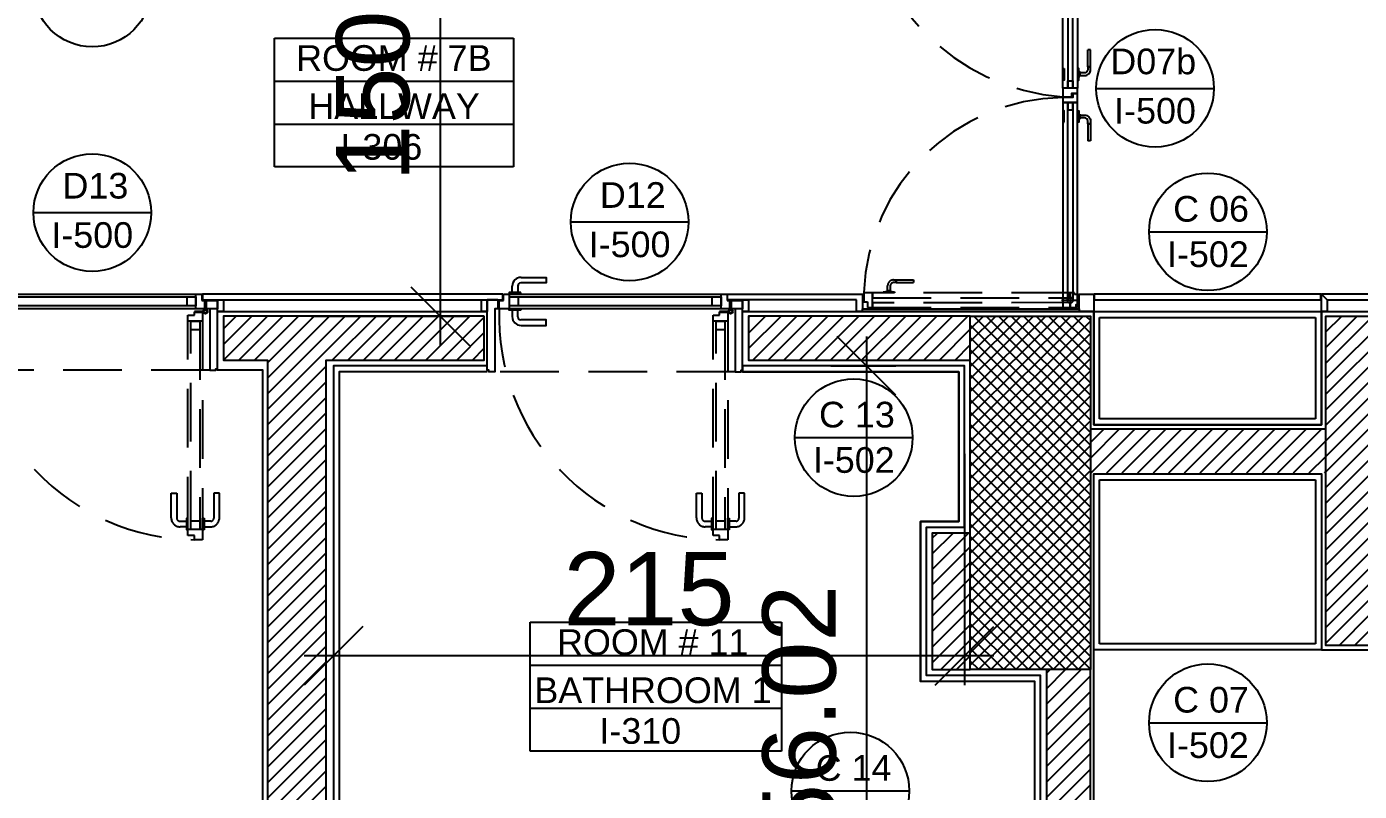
# Model space of a CAD drawing. Extents: x -1.7 to 46.3, y -159.8 to -77.2.
# Drawn here: x 4.008 to 8.548, y -92.456 to -89.849 of the extents above; entities that cross this region are included whole.
import ezdxf
from ezdxf.enums import TextEntityAlignment as Align

# ---------------------------------------------------------------- set-up
doc = ezdxf.new("R2010")
doc.units = 0
doc.header["$MEASUREMENT"] = 0
doc.header["$PDMODE"] = 35
doc.header["$PDSIZE"] = 0.3
for name, pattern in [('9-48-Xref plan$0$DASHED', [0.75, 0.5, -0.25]), ('9-48-Xref plan$0$HIDDEN', [0.3, 0.2, -0.1]), ('9-48-Xref plan$0$HIDDEN2', [0.1875, 0.125, -0.0625])]:
    doc.linetypes.add(name, pattern=pattern)
doc.layers.get('0').update_dxf_attribs({"linetype": 'CONTINUOUS'})
doc.layers.get('DEFPOINTS').update_dxf_attribs({"linetype": 'CONTINUOUS'})
for name, color, linetype in [('9-48-Xref plan$0$0-DASHED', 8, '9-48-Xref plan$0$DASHED'), ('9-48-Xref plan$0$A-HATCH-CONC', 8, 'CONTINUOUS'), ('9-48-Xref plan$0$AR10-METAL', 243, 'CONTINUOUS'), ('9-48-Xref plan$0$AR12-WOOD', 42, 'CONTINUOUS'), ('9-48-Xref plan$0$AR13-PLST', 31, 'CONTINUOUS'), ('9-48-Xref plan$0$AR19-DOORS', 34, 'CONTINUOUS'), ('9-48-Xref plan$0$CON01-STRUCT', 6, 'CONTINUOUS'), ('9-48-Xref plan$0$CON02-NON-STRUCT', 5, 'CONTINUOUS'), ('9-48-Xref plan$0$HIDDEN', 1, '9-48-Xref plan$0$HIDDEN2'), ('9-48-Xref plan$0$HT01-STRUCT', 252, 'CONTINUOUS'), ('9-48-Xref plan$0$HT03-NON-STRUCT', 52, 'CONTINUOUS'), ('9-48-Xref plan$0$INT04-HINGE', 242, 'CONTINUOUS'), ('9-48-Xref plan$0$TIL01-TL', 52, 'CONTINUOUS'), ('a-dim', 3, 'CONTINUOUS'), ('AR24-CLOSET', 33, 'CONTINUOUS'), ('SMB05-DOOR-NO', 32, 'CONTINUOUS'), ('SMB06-CL-NO', 42, 'CONTINUOUS'), ('SMB09-ROOM-NO', 52, 'CONTINUOUS')]:
    doc.layers.add(name, color=color, linetype=linetype)
doc.styles.add('A100-STEXT', font='ARIAL.TTF', dxfattribs={"height": 0.25})
doc.styles.add('raa', font='ARIAL.TTF')
doc.dimstyles.new('dim-law', dxfattribs={"dimtxt": 0.25, "dimasz": 0.2, "dimexe": 0.1, "dimexo": 0.3, "dimgap": 0.1, "dimtad": 1, "dimlfac": 100, "dimdsep": 46, "dimtxsty": 'A100-STEXT', "dimblk1": 'OBLIQUE', "dimblk2": 'OBLIQUE', "dimsah": 1, "dimcen": -0.05, "dimdle": 0.1, "dimclrd": 15, "dimclre": 15, "dimclrt": 256, "dimadec": 0, "dimazin": 0, "dimtfac": 0.28, "dimtix": 1, "dimtmove": 2, "dimatfit": 3, "dimldrblk": 'OBLIQUE', "dimfxl": 0, "dimtolj": 1, "dimarcsym": 0})
pattern_1 = [(45, (8.92711, -200.333704), (-0.026516504, 0.026516504), [])]

# ---------------------------------------------------------------- blocks, each defined once
blk = doc.blocks.new('_OBLIQUE')
at = {"color": 0, "linetype": 'ByBlock'}
blk.add_line((-0.5, -0.5), (0.5, 0.5), dxfattribs=at)
blk = doc.blocks.new('*D254')
at = {"layer": 'a-dim', "color": 15, "lineweight": -2}
for p, q in [((5.4166, -89.2357), (5.4166, -90.9357)), ((4.9784, -89.3357), (5.5166, -89.3357)), ((4.9784, -90.8357), (5.5166, -90.8357))]:
    blk.add_line(p, q, dxfattribs=at)
at = {"layer": 'DEFPOINTS', "color": 0}
for p in [(4.6784, -89.3357), (4.6784, -90.8357), (5.4166, -90.8357)]:
    blk.add_point(p, dxfattribs=at)
at = {"layer": 'a-dim', "color": 15, "lineweight": -2, "xscale": 0.2, "yscale": 0.2, "zscale": 0.2}
for p, rotation in [((5.4166, -89.3357), 90), ((5.4166, -90.8357), 270)]:
    blk.add_blockref('_OBLIQUE', p, dxfattribs=dict(at, rotation=rotation))
at = {"layer": 'a-dim', "insert": (5.189, -90.0857), "char_height": 0.25, "attachment_point": 5, "rotation": 90, "style": 'A100-STEXT'}
blk.add_mtext('\\A1;150', dxfattribs=at)
blk = doc.blocks.new('*D259')
at = {"layer": 'a-dim', "color": 15, "lineweight": -2}
for p, q in [((5.0534, -91.3057), (5.0534, -92.0947)), ((7.2034, -91.3057), (7.2034, -92.0947)), ((7.3034, -91.9947), (4.9534, -91.9947))]:
    blk.add_line(p, q, dxfattribs=at)
at = {"layer": 'DEFPOINTS', "color": 0}
for p in [(5.0534, -91.0057), (7.2034, -91.0057), (5.0534, -91.9947)]:
    blk.add_point(p, dxfattribs=at)
at = {"layer": 'a-dim', "color": 15, "lineweight": -2, "xscale": 0.2, "yscale": 0.2, "zscale": 0.2}
for p, rotation in [((5.0534, -91.9947), 180.0000001707852), ((7.2034, -91.9947), 1.707851460253096e-07)]:
    blk.add_blockref('_OBLIQUE', p, dxfattribs=dict(at, rotation=rotation))
at = {"layer": 'a-dim', "insert": (6.1284, -91.7671), "char_height": 0.25, "attachment_point": 5, "rotation": 0, "style": 'A100-STEXT'}
blk.add_mtext('\\A1;215', dxfattribs=at)
blk = doc.blocks.new('*D260')
at = {"layer": 'a-dim', "color": 15, "lineweight": -2}
for p, q in [((6.8689, -90.9057), (6.8689, -93.6659)), ((6.7473, -91.0057), (6.9689, -91.0057)), ((6.7473, -93.5659), (6.9689, -93.5659))]:
    blk.add_line(p, q, dxfattribs=at)
at = {"layer": 'DEFPOINTS', "color": 0}
for p in [(6.4473, -91.0057), (6.4473, -93.5659), (6.8689, -93.5659)]:
    blk.add_point(p, dxfattribs=at)
at = {"layer": 'a-dim', "color": 15, "lineweight": -2, "xscale": 0.2, "yscale": 0.2, "zscale": 0.2}
for p, rotation in [((6.8689, -91.0057), 90), ((6.8689, -93.5659), 270)]:
    blk.add_blockref('_OBLIQUE', p, dxfattribs=dict(at, rotation=rotation))
at = {"layer": 'a-dim', "insert": (6.6413, -92.2858), "char_height": 0.25, "attachment_point": 5, "rotation": 90, "style": 'A100-STEXT'}
blk.add_mtext('\\A1;256.02', dxfattribs=at)

msp = doc.modelspace()

# ---------------------------------------------------------------- hatches: boundary and pattern name
at = {"layer": '9-48-Xref plan$0$HT01-STRUCT'}
h = msp.add_hatch(dxfattribs=at)
h.set_pattern_fill('_USER', color=256, scale=0.03, angle=45, style=0, double=1, pattern_type=0)
h.set_pattern_definition([(45, (8.927112, -200.333704), (-0.0212132034, 0.0212132034), []), (135, (8.927112, -200.333704), (-0.0212132034, -0.0212132034), [])])
h.paths.add_polyline_path([(7.63216, -90.83568), (7.22304, -90.83568), (7.22304, -92.04083), (7.63216, -92.04083)])
at = {"layer": '9-48-Xref plan$0$HT03-NON-STRUCT'}
h = msp.add_hatch(dxfattribs=at)
h.set_pattern_fill('ANSI31', color=252, scale=0.3, style=0, double=1)
h.set_pattern_definition(pattern_1)
h.paths.add_polyline_path([(5.56744, -90.83568), (5.26719, -90.83568), (5.26719, -90.98568), (5.56744, -90.98568)])
h.paths.add_polyline_path([(5.02837, -92.78568), (5.32837, -92.78568), (5.32837, -93.23568), (5.02837, -93.23568)], flags=16)
h.paths.add_polyline_path([(5.30837, -92.80568), (5.30837, -93.21568), (5.04837, -93.21568), (5.22012, -93.12184)], flags=0)
h.paths.add_polyline_path([(5.26719, -90.98568), (5.26719, -90.83568), (4.67837, -90.83568), (4.67837, -90.98568), (4.82837, -90.98568), (4.82837, -94.88568), (5.02837, -94.88568), (5.02837, -93.38568), (5.47837, -93.38568), (5.47837, -92.63568), (5.02837, -92.63568), (5.02837, -90.98568)])
h = msp.add_hatch(dxfattribs=at)
h.set_pattern_fill('ANSI31', color=252, scale=0.3, style=0, double=1)
h.set_pattern_definition(pattern_1)
h.paths.add_polyline_path([(7.20337, -90.98568), (7.22304, -90.98568), (7.22304, -90.83568), (6.46727, -90.83568), (6.46727, -90.98568)])
h = msp.add_hatch(dxfattribs=at)
h.set_pattern_fill('ANSI31', color=252, scale=0.3, style=0, double=1)
h.set_pattern_definition([(45, (8.927735, -200.333704), (-0.026516504, 0.026516504), [])])
h.paths.add_polyline_path([(8.58416, -90.99568), (8.73775, -90.99568), (8.73775, -90.83568), (8.43416, -90.83568), (8.43416, -91.95868), (8.58416, -91.95868)])
h = msp.add_hatch(dxfattribs=at)
h.set_pattern_fill('ANSI31', color=252, scale=0.3, style=0, double=1)
h.set_pattern_definition(pattern_1)
h.paths.add_polyline_path([(8.43354, -91.22068), (7.63216, -91.22068), (7.63216, -91.37068), (8.43354, -91.37068)])
h = msp.add_hatch(dxfattribs=at)
h.set_pattern_fill('ANSI31', color=252, scale=0.3, style=0, double=1)
h.set_pattern_definition(pattern_1)
h.paths.add_polyline_path([(7.09337, -92.0412), (7.22304, -92.0412), (7.22304, -91.57577), (7.09337, -91.57577)])
h = msp.add_hatch(dxfattribs=at)
h.set_pattern_fill('ANSI31', color=252, scale=0.3, style=0, double=1)
h.set_pattern_definition(pattern_1)
h.paths.add_polyline_path([(7.48216, -94.51285), (7.63216, -94.51285), (7.63216, -92.04083), (7.48216, -92.04083)])

# ---------------------------------------------------------------- linework, layer by layer
at = {"layer": '9-48-Xref plan$0$0-DASHED', "ltscale": 0.8}
for p, q in [((4.5579, -90.83241), (4.5799, -90.83241)), ((4.6099, -90.82063), (4.5799, -90.82063)), ((4.5799, -90.82063), (4.5799, -90.82263)), ((4.61024, -90.82263), (4.5799, -90.82263)), ((4.5799, -90.83241), (4.5799, -90.82288)), ((4.5799, -90.82288), (4.6079, -90.82288)), ((6.3468, -90.83241), (6.3688, -90.83241)), ((6.39881, -90.82063), (6.3688, -90.82063)), ((6.3688, -90.82063), (6.3688, -90.82263)), ((6.39915, -90.82263), (6.3688, -90.82263)), ((6.3688, -90.83241), (6.3688, -90.82288)), ((6.3688, -90.82288), (6.3968, -90.82288)), ((4.6079, -90.85288), (4.5579, -90.85288)), ((6.3968, -90.85288), (6.3468, -90.85288))]:
    msp.add_line(p, q, dxfattribs=at)
for points in [[(4.5979, -90.85288), (4.5979, -90.88288), (4.5679, -90.88288), (4.5679, -90.85288)], [(6.3868, -90.85288), (6.3868, -90.88288), (6.3568, -90.88288), (6.3568, -90.85288)]]:
    msp.add_lwpolyline(points, close=True, dxfattribs=at)
at = {"layer": '9-48-Xref plan$0$A-HATCH-CONC', "linetype": '9-48-Xref plan$0$HIDDEN'}
for p, q in [((6.97063, -90.71271), (7.02896, -90.71271)), ((6.97063, -90.72188), (7.02896, -90.72188)), ((7.02896, -90.71271), (7.02896, -90.72188)), ((4.5579, -91.5841), (4.5579, -90.83241)), ((4.6079, -90.82288), (4.6079, -91.59863)), ((6.3468, -91.5841), (6.3468, -90.83241)), ((6.3968, -90.82288), (6.3968, -91.59863)), ((4.5679, -91.56363), (4.5679, -90.85288)), ((4.5979, -90.85288), (4.5979, -91.56363)), ((6.3568, -91.56363), (6.3568, -90.85288)), ((6.3868, -90.85288), (6.3868, -91.56363)), ((4.6329, -91.02068), (3.81419, -91.02068)), ((6.4218, -91.02568), (5.60309, -91.02568)), ((4.6079, -91.56363), (4.5579, -91.56363)), ((6.3968, -91.56363), (6.3468, -91.56363)), ((4.5799, -91.5841), (4.5579, -91.5841)), ((4.5799, -91.59863), (4.5799, -91.5841)), ((4.6079, -91.59863), (4.5799, -91.59863)), ((6.3688, -91.5841), (6.3468, -91.5841)), ((6.3688, -91.59863), (6.3688, -91.5841)), ((6.3968, -91.59863), (6.3688, -91.59863))]:
    msp.add_line(p, q, dxfattribs=at)
for points in [[(6.93771, -90.74938), (6.95354, -90.74938), (6.95354, -90.75271), (6.93771, -90.75271)], [(6.87291, -90.80688), (6.88958, -90.80688), (6.88958, -90.75686), (6.86041, -90.75686), (6.86041, -90.7877), (6.87291, -90.7877)], [(6.88958, -90.77355), (7.56341, -90.77353), (7.56341, -90.75686), (6.88958, -90.75688)], [(7.56341, -90.7902), (6.88958, -90.79022), (6.88958, -90.80688), (7.56341, -90.80686)], [(6.96521, -90.75688), (6.92604, -90.75688), (6.92604, -90.75271), (6.96521, -90.75271)], [(4.5529, -91.52463), (4.5529, -91.56463), (4.5579, -91.56463), (4.5579, -91.52463)], [(4.5979, -91.53363), (4.5979, -91.56363), (4.5679, -91.56363), (4.5679, -91.53363)], [(4.6129, -91.52513), (4.6129, -91.56513), (4.6079, -91.56513), (4.6079, -91.52513)], [(6.3418, -91.52463), (6.3418, -91.56463), (6.3468, -91.56463), (6.3468, -91.52463)], [(6.3868, -91.53363), (6.3868, -91.56363), (6.3568, -91.56363), (6.3568, -91.53363)], [(6.4018, -91.52513), (6.4018, -91.56513), (6.3968, -91.56513), (6.3968, -91.52513)]]:
    msp.add_lwpolyline(points, close=True, dxfattribs=at)
msp.add_lwpolyline([(6.97063, -90.72188), (6.96146, -90.72188, 0.4142136), (6.95021, -90.73313), (6.95021, -90.74938), (6.94104, -90.74938), (6.94104, -90.73313, -0.4142136), (6.96146, -90.71271), (6.97063, -90.71271)], format="xyb", close=True, dxfattribs=at)
for points in [[(6.97063, -90.72188), (6.97063, -90.71271)], [(6.97063, -90.72188), (6.97063, -90.71271)], [(7.56341, -90.80686), (7.58841, -90.80686), (7.58841, -90.76186), (7.57841, -90.76186), (7.57841, -90.76186), (7.57841, -90.75686), (7.56341, -90.75686)], [(4.5009, -91.52413), (4.5009, -91.43913), (4.5199, -91.43913), (4.5199, -91.52513)], [(4.6649, -91.52413), (4.6649, -91.43913), (4.6459, -91.43913), (4.6459, -91.52513)], [(6.2898, -91.52413), (6.2898, -91.43913), (6.3088, -91.43913), (6.3088, -91.52513)], [(6.4538, -91.52413), (6.4538, -91.43913), (6.4348, -91.43913), (6.4348, -91.52513)], [(4.5299, -91.53513), (4.5529, -91.53513), (4.5529, -91.55413), (4.5309, -91.55413)], [(4.6359, -91.53513), (4.6129, -91.53513), (4.6129, -91.55413), (4.6349, -91.55413)], [(6.3188, -91.53513), (6.3418, -91.53513), (6.3418, -91.55413), (6.3198, -91.55413)], [(6.4248, -91.53513), (6.4018, -91.53513), (6.4018, -91.55413), (6.4238, -91.55413)]]:
    msp.add_lwpolyline(points, dxfattribs=at)
for centre, radius, start, end in [((7.59211, -89.35788), 0.73262, 182.87759, 265.79535), ((7.54822, -90.77917), 0.68821, 90.81848, 178.04187), ((4.58899, -90.83838), 0.7603, 177.92671, 269.31498), ((6.37789, -90.83838), 0.7603, 177.92671, 269.31498), ((4.5309, -91.52413), 0.03, 180, 270), ((4.5299, -91.52513), 0.01, 180, 270), ((4.6349, -91.52413), 0.03, 270, 0), ((4.6359, -91.52513), 0.01, 270, 0), ((6.3198, -91.52413), 0.03, 180, 270), ((6.3188, -91.52513), 0.01, 180, 270), ((6.4238, -91.52413), 0.03, 270, 0), ((6.4248, -91.52513), 0.01, 270, 0)]:
    msp.add_arc(centre, radius, start, end, dxfattribs=at)
at = {"layer": '9-48-Xref plan$0$AR10-METAL', "ltscale": 70}
for p, q in [((7.63256, -89.92822), (7.62339, -89.92822)), ((7.62339, -89.98655), (7.62339, -89.92822)), ((7.63256, -89.98655), (7.63256, -89.92822)), ((7.62339, -90.18051), (7.62339, -90.23884)), ((7.63256, -90.18051), (7.63256, -90.23884)), ((7.63256, -90.23884), (7.62339, -90.23884))]:
    msp.add_line(p, q, dxfattribs=at)
for points in [[(7.54256, -89.99197), (7.54256, -90.03113), (7.53839, -90.03113), (7.53839, -89.99197)], [(7.58839, -89.99197), (7.58839, -90.03113), (7.59256, -90.03113), (7.59256, -89.99197)], [(7.59589, -90.01947), (7.59589, -90.00363), (7.59256, -90.00363), (7.59256, -90.01947)], [(7.54256, -90.17509), (7.54256, -90.13592), (7.53839, -90.13592), (7.53839, -90.17509)], [(7.58839, -90.17509), (7.58839, -90.13592), (7.59256, -90.13592), (7.59256, -90.17509)], [(7.59589, -90.14759), (7.59589, -90.16342), (7.59256, -90.16342), (7.59256, -90.14759)], [(5.69159, -90.75588), (5.65159, -90.75588), (5.65159, -90.76088), (5.69159, -90.76088)], [(5.69159, -90.81588), (5.65159, -90.81588), (5.65159, -90.81088), (5.69159, -90.81088)]]:
    msp.add_lwpolyline(points, close=True, dxfattribs=at)
for points in [[(7.62339, -89.98655), (7.62339, -89.99572, -0.4142136), (7.61214, -90.00697), (7.59589, -90.00697), (7.59589, -90.01613), (7.61214, -90.01613, 0.4142136), (7.63256, -89.99572), (7.63256, -89.98655)], [(7.62339, -90.18051), (7.62339, -90.17134, 0.4142136), (7.61214, -90.16009), (7.59589, -90.16009), (7.59589, -90.15092), (7.61214, -90.15092, -0.4142136), (7.63256, -90.17134), (7.63256, -90.18051)]]:
    msp.add_lwpolyline(points, format="xyb", close=True, dxfattribs=at)
for points in [[(7.62339, -89.98655), (7.63256, -89.98655)], [(7.62339, -89.98655), (7.63256, -89.98655)], [(7.62339, -90.18051), (7.63256, -90.18051)], [(7.62339, -90.18051), (7.63256, -90.18051)], [(5.69259, -90.70388), (5.77759, -90.70388), (5.77759, -90.72288), (5.69159, -90.72288)], [(5.68159, -90.73288), (5.68159, -90.75588), (5.66259, -90.75588), (5.66259, -90.73388)], [(5.68159, -90.83888), (5.68159, -90.81588), (5.66259, -90.81588), (5.66259, -90.83788)], [(5.69259, -90.86788), (5.77759, -90.86788), (5.77759, -90.84888), (5.69159, -90.84888)]]:
    msp.add_lwpolyline(points, dxfattribs=at)
for centre, radius, start, end in [((5.69259, -90.73388), 0.03, 90, 180), ((5.69159, -90.73288), 0.01, 90, 180), ((5.69259, -90.83788), 0.03, 180, 270), ((5.69159, -90.83888), 0.01, 180, 270)]:
    msp.add_arc(centre, radius, start, end, dxfattribs=at)
at = {"layer": '9-48-Xref plan$0$AR12-WOOD'}
for points in [[(5.63062, -90.76088), (4.60737, -90.76088), (4.60737, -90.78088), (5.63062, -90.78088)], [(4.65837, -90.78088), (4.67837, -90.78088), (4.67837, -90.82068), (4.65837, -90.82068)], [(5.55762, -90.78088), (5.57762, -90.78088), (5.57762, -90.82068), (5.55762, -90.82068)], [(6.44727, -90.78088), (6.46727, -90.78088), (6.46727, -90.82068), (6.44727, -90.82068)], [(7.64537, -90.78068), (8.41716, -90.78068), (8.41716, -90.76088), (7.64537, -90.76088)], [(8.43916, -90.78068), (8.81075, -90.78068), (8.81075, -90.76088), (8.41916, -90.76088)], [(8.41916, -90.76088), (8.43916, -90.78068), (8.43916, -90.82068), (8.41916, -90.82068)], [(6.85541, -90.81067), (7.59337, -90.81067), (7.59337, -90.82068), (6.85541, -90.82068)]]:
    msp.add_lwpolyline(points, close=True, dxfattribs=at)
for points in [[(6.83541, -90.78088), (6.39627, -90.78088), (6.39627, -90.76088), (6.85541, -90.76088), (6.85541, -90.76088), (6.85541, -90.76088), (6.85541, -90.81067), (7.59337, -90.81067), (7.59337, -90.76088), (7.64337, -90.76088), (7.64337, -90.82068), (7.64337, -90.82068), (7.64337, -90.82068), (6.83541, -90.82068), (6.83541, -90.78088)], [(6.79041, -90.82068), (6.79041, -90.82068), (6.79041, -90.82068)]]:
    msp.add_lwpolyline(points, dxfattribs=at)
at = {"layer": '9-48-Xref plan$0$AR13-PLST', "ltscale": 0.25}
for points in [[(4.00837, -94.93568), (4.00837, -94.92068), (4.81337, -94.92068), (4.81337, -91.02068), (4.65837, -91.02068), (4.65837, -90.82068)], [(4.65837, -90.82068), (5.57762, -90.82068)], [(5.05837, -95.30568), (5.05837, -93.70568), (7.19837, -93.70568), (7.19837, -94.53285), (7.64337, -94.53285), (7.64337, -91.37368), (8.41916, -91.37368), (8.41916, -91.37368), (8.41916, -91.97368), (8.59916, -91.97368), (8.59916, -91.01068), (8.75775, -91.01068), (8.75782, -90.82068)], [(6.44727, -90.82068), (7.64337, -90.82068), (7.64337, -91.00068), (7.64337, -91.20627), (8.41916, -91.20627), (8.41916, -90.82068), (8.75775, -90.82068)], [(5.57762, -91.00568), (5.05337, -91.00568), (5.05337, -92.6113), (5.49837, -92.6113), (5.49837, -93.40568), (5.49837, -93.40568), (5.49837, -93.56588), (7.46237, -93.56588), (7.46237, -92.0612), (7.07337, -92.0612), (7.07337, -91.55577), (7.20337, -91.55577), (7.20337, -91.00568), (6.44727, -91.00568)]]:
    msp.add_lwpolyline(points, dxfattribs=at)
at = {"layer": '9-48-Xref plan$0$AR19-DOORS', "ltscale": 70}
for p, q in [((3.84372, -90.76088), (4.60537, -90.76088)), ((3.86419, -90.77088), (4.5849, -90.77088)), ((4.5849, -90.81088), (4.5849, -90.76088)), ((4.60537, -90.76088), (4.60537, -90.78288)), ((4.60537, -90.78288), (4.6149, -90.78288)), ((4.6149, -90.78288), (4.6149, -90.81088)), ((5.61309, -90.78088), (5.57762, -90.78088)), ((5.61809, -90.81088), (5.61809, -90.78288)), ((5.61809, -90.78288), (5.63262, -90.78288)), ((5.63262, -90.78288), (5.63262, -90.76088)), ((5.63262, -90.76088), (6.39427, -90.76088)), ((5.65309, -90.81088), (5.65309, -90.76088)), ((5.65309, -90.77088), (6.3738, -90.77088)), ((6.3738, -90.81088), (6.3738, -90.76088)), ((6.39427, -90.76088), (6.39427, -90.78288)), ((6.39427, -90.78288), (6.4038, -90.78288)), ((6.4038, -90.78288), (6.4038, -90.81088)), ((4.6149, -90.81088), (3.82919, -90.81088)), ((4.5849, -90.80088), (3.86419, -90.80088)), ((6.4038, -90.81088), (5.61809, -90.81088)), ((6.3738, -90.80088), (5.65309, -90.80088))]:
    msp.add_line(p, q, dxfattribs=at)
at = {"layer": '9-48-Xref plan$0$AR19-DOORS', "linetype": 'Continuous'}
for p, q in [((7.53341, -90.78186), (7.59341, -90.78186)), ((7.56341, -90.77186), (7.56341, -90.81186))]:
    msp.add_line(p, q, dxfattribs=at)
for points in [[(7.55508, -89.39048), (7.55506, -90.05936), (7.53839, -90.05936), (7.53841, -89.39048)], [(7.57173, -90.05936), (7.57175, -89.39048), (7.58841, -89.39048), (7.58839, -90.05936)], [(7.58841, -90.07603), (7.58841, -90.05936), (7.53839, -90.05936), (7.53839, -90.08853), (7.56923, -90.08853), (7.56923, -90.07603)], [(7.55506, -90.05936), (7.55506, -90.03436), (7.57173, -90.03436), (7.57173, -90.05936)], [(7.53839, -90.09103), (7.53839, -90.1077), (7.58839, -90.1077), (7.58839, -90.07853), (7.57173, -90.07853), (7.57173, -90.09103)], [(7.55508, -90.78186), (7.55506, -90.1077), (7.53839, -90.1077), (7.53841, -90.78186)], [(7.55506, -90.1077), (7.55506, -90.1327), (7.57173, -90.1327), (7.57173, -90.1077)], [(7.57173, -90.1077), (7.57175, -90.78186), (7.58841, -90.78186), (7.58839, -90.1077)], [(4.65837, -90.81088), (4.6199, -90.81088), (4.6199, -90.79888), (4.6199, -90.79888), (4.6199, -90.79102), (4.6199, -90.79512), (4.6199, -90.79512), (4.6199, -90.78288), (4.65837, -90.78288), (4.65837, -90.81088)], [(6.44727, -90.81088), (6.4088, -90.81088), (6.4088, -90.79888), (6.4088, -90.79888), (6.4088, -90.79102), (6.4088, -90.79512), (6.4088, -90.79512), (6.4088, -90.78288), (6.44727, -90.78288), (6.44727, -90.81088)], [(7.57175, -90.78186), (7.57175, -90.75686), (7.55508, -90.75686), (7.55508, -90.78186)]]:
    msp.add_lwpolyline(points, close=True, dxfattribs=at)
at = {"layer": '9-48-Xref plan$0$AR19-DOORS', "ltscale": 70}
for points in [[(4.5849, -90.80088), (4.5549, -90.80088), (4.5549, -90.77088), (4.5849, -90.77088)], [(5.68309, -90.80088), (5.65309, -90.80088), (5.65309, -90.77088), (5.68309, -90.77088)], [(6.3738, -90.80088), (6.3438, -90.80088), (6.3438, -90.77088), (6.3738, -90.77088)]]:
    msp.add_lwpolyline(points, close=True, dxfattribs=at)
for points in [[(4.6199, -90.78288), (4.6199, -90.80888)], [(4.6329, -90.81088), (4.6329, -91.02068), (4.65337, -91.02068), (4.65337, -91.01548), (4.65837, -91.01548), (4.65837, -90.78288)], [(5.61309, -90.78088), (5.61309, -90.81088), (5.60309, -90.81088), (5.60309, -91.02568), (5.58262, -91.02568), (5.58262, -91.02048), (5.57762, -91.02048), (5.57762, -90.78088)], [(6.4088, -90.78288), (6.4088, -90.80888)], [(6.4218, -90.81088), (6.4218, -91.02568), (6.44227, -91.02568), (6.44227, -91.02048), (6.44727, -91.02048), (6.44727, -90.78288)]]:
    msp.add_lwpolyline(points, dxfattribs=at)
at = {"layer": '9-48-Xref plan$0$AR19-DOORS', "linetype": 'Continuous'}
msp.add_lwpolyline([(7.53841, -90.78186), (7.53841, -90.80686), (7.58341, -90.80686), (7.58341, -90.79686), (7.58341, -90.79686), (7.58841, -90.79686), (7.58841, -90.78186)], dxfattribs=at)
msp.add_circle((7.56341, -90.78186), 0.01, dxfattribs=at)
at = {"layer": '9-48-Xref plan$0$CON01-STRUCT'}
msp.add_lwpolyline([(7.22304, -90.83568), (7.63216, -90.83568), (7.63216, -92.04083), (7.22304, -92.04083)], close=True, dxfattribs=at)
at = {"layer": '9-48-Xref plan$0$CON02-NON-STRUCT'}
for p, q in [((8.43416, -91.22168), (7.63216, -91.22168)), ((7.48216, -92.04083), (7.48216, -94.51285))]:
    msp.add_line(p, q, dxfattribs=at)
for points in [[(5.56744, -90.83568), (4.67837, -90.83568), (4.67837, -90.98568), (4.82837, -90.98568), (4.82837, -94.88568), (5.02837, -94.88568), (5.02837, -93.38568), (5.47837, -93.38568), (5.47837, -92.63568), (5.02837, -92.63568), (5.02837, -90.98568), (5.56744, -90.98568)], [(7.22304, -90.83568), (6.46727, -90.83568), (6.46727, -90.98568), (7.20337, -90.98568), (7.22304, -90.98568)]]:
    msp.add_lwpolyline(points, close=True, dxfattribs=at)
for points in [[(8.73775, -90.99568), (8.58416, -90.99568), (8.58416, -91.95868), (8.43416, -91.95868), (8.43416, -90.83568), (8.73775, -90.83568), (8.73775, -90.99568)], [(7.22304, -91.57577), (7.09337, -91.57577), (7.09337, -92.0412), (7.22304, -92.0412)], [(7.48216, -94.51285), (7.63216, -94.51285), (7.63216, -92.04083)]]:
    msp.add_lwpolyline(points, dxfattribs=at)
at = {"layer": '9-48-Xref plan$0$HIDDEN'}
for start, end in [(109.4722, 109.47369), (70.5278, 70.52883)]:
    msp.add_arc((7.56341, -90.78186), 0.025, start, end, dxfattribs=at)
at = {"layer": '9-48-Xref plan$0$HT03-NON-STRUCT'}
for points in [[(6.44727, -91.00568), (6.44727, -91.02568), (7.18337, -91.02568), (7.18337, -91.53577), (7.05337, -91.53577), (7.05337, -92.0812), (7.05337, -92.0812)], [(5.57762, -91.02568), (5.07337, -91.02568), (5.07337, -92.5913), (5.51837, -92.5913), (5.51837, -93.42568), (5.51837, -93.42568), (5.51837, -93.54588), (7.44237, -93.54588), (7.44237, -92.0812), (7.05337, -92.0812), (7.05337, -91.53577), (7.18337, -91.53577), (7.18337, -91.02568), (6.44727, -91.02568)]]:
    msp.add_lwpolyline(points, dxfattribs=at)
at = {"layer": '9-48-Xref plan$0$INT04-HINGE'}
for p, q in [((4.61715, -90.78288), (4.61515, -90.78288)), ((4.61515, -90.81322), (4.61515, -90.78288)), ((4.61715, -90.81288), (4.61715, -90.78288)), ((4.61765, -90.81288), (4.61765, -90.78288)), ((4.61965, -90.78288), (4.61765, -90.78288)), ((4.61965, -90.81322), (4.61965, -90.78288)), ((6.40605, -90.78288), (6.40405, -90.78288)), ((6.40405, -90.81322), (6.40405, -90.78288)), ((6.40605, -90.81288), (6.40605, -90.78288)), ((6.40655, -90.81288), (6.40655, -90.78288)), ((6.40855, -90.78288), (6.40655, -90.78288)), ((6.40855, -90.81322), (6.40855, -90.78288))]:
    msp.add_line(p, q, dxfattribs=at)
for centre, radius in [((4.6174, -90.82038), 0.0075), ((4.6174, -90.82038), 0.0055), ((6.4063, -90.82038), 0.0075), ((6.4063, -90.82038), 0.0055)]:
    msp.add_circle(centre, radius, dxfattribs=at)
at = {"layer": '9-48-Xref plan$0$INT04-HINGE', "ltscale": 0.8}
for centre, radius in [((4.6174, -90.82038), 0.0075), ((4.6174, -90.82038), 0.0075), ((4.6174, -90.82038), 0.0075), ((4.6174, -90.82038), 0.0075), ((4.6174, -90.82038), 0.0075), ((4.6174, -90.82038), 0.0075), ((4.6174, -90.82038), 0.0075), ((4.6174, -90.82038), 0.0075), ((4.6174, -90.82038), 0.0075), ((4.6174, -90.82038), 0.0055), ((4.6174, -90.82038), 0.0055), ((4.6174, -90.82038), 0.0055), ((4.6174, -90.82038), 0.0055), ((4.6174, -90.82038), 0.0055), ((4.6174, -90.82038), 0.0055), ((4.6174, -90.82038), 0.0055), ((4.6174, -90.82038), 0.0055), ((4.6174, -90.82038), 0.0055), ((6.4063, -90.82038), 0.0075), ((6.4063, -90.82038), 0.0075), ((6.4063, -90.82038), 0.0075), ((6.4063, -90.82038), 0.0075), ((6.4063, -90.82038), 0.0075), ((6.4063, -90.82038), 0.0075), ((6.4063, -90.82038), 0.0075), ((6.4063, -90.82038), 0.0075), ((6.4063, -90.82038), 0.0075), ((6.4063, -90.82038), 0.0055), ((6.4063, -90.82038), 0.0055), ((6.4063, -90.82038), 0.0055), ((6.4063, -90.82038), 0.0055), ((6.4063, -90.82038), 0.0055), ((6.4063, -90.82038), 0.0055), ((6.4063, -90.82038), 0.0055), ((6.4063, -90.82038), 0.0055), ((6.4063, -90.82038), 0.0055)]:
    msp.add_circle(centre, radius, dxfattribs=at)
at = {"layer": '9-48-Xref plan$0$INT04-HINGE', "ltscale": 0.4}
for centre, radius in [((4.6174, -90.82038), 0.0075), ((4.6174, -90.82038), 0.0075), ((4.6174, -90.82038), 0.0075), ((4.6174, -90.82038), 0.0075), ((4.6174, -90.82038), 0.0075), ((4.6174, -90.82038), 0.0075), ((4.6174, -90.82038), 0.0055), ((4.6174, -90.82038), 0.0055), ((4.6174, -90.82038), 0.0055), ((4.6174, -90.82038), 0.0055), ((4.6174, -90.82038), 0.0055), ((4.6174, -90.82038), 0.0055), ((6.4063, -90.82038), 0.0075), ((6.4063, -90.82038), 0.0075), ((6.4063, -90.82038), 0.0075), ((6.4063, -90.82038), 0.0075), ((6.4063, -90.82038), 0.0075), ((6.4063, -90.82038), 0.0075), ((6.4063, -90.82038), 0.0055), ((6.4063, -90.82038), 0.0055), ((6.4063, -90.82038), 0.0055), ((6.4063, -90.82038), 0.0055), ((6.4063, -90.82038), 0.0055), ((6.4063, -90.82038), 0.0055)]:
    msp.add_circle(centre, radius, dxfattribs=at)
at = {"layer": '9-48-Xref plan$0$TIL01-TL'}
msp.add_lwpolyline([(7.18337, -91.53577), (7.05337, -91.53577)], dxfattribs=at)
at = {"layer": 'AR24-CLOSET'}
for p, q in [((7.64337, -90.82068), (8.41916, -90.82068)), ((7.64337, -91.20627), (7.64337, -90.82068)), ((7.66337, -90.84068), (8.39916, -90.84068)), ((7.66337, -91.18627), (7.66337, -90.84068)), ((8.39916, -90.84068), (8.39916, -91.18627)), ((8.41916, -90.82068), (8.41916, -91.20627)), ((8.39916, -91.18627), (7.66337, -91.18627)), ((8.41916, -91.20627), (7.64337, -91.20627)), ((7.64337, -91.37368), (8.41916, -91.37368)), ((7.64337, -91.97368), (7.64337, -91.37368)), ((8.41916, -91.37368), (8.41916, -91.97368)), ((7.66337, -91.39368), (8.39916, -91.39368)), ((7.66337, -91.95368), (7.66337, -91.39368)), ((8.39916, -91.39368), (8.39916, -91.95368)), ((8.41916, -91.97368), (7.64337, -91.97368)), ((8.39916, -91.95368), (7.66337, -91.95368))]:
    msp.add_line(p, q, dxfattribs=at)
at = {"layer": 'SMB05-DOOR-NO'}
for p, q in [((7.65187, -90.05959), (8.05277, -90.05959)), ((4.0314, -90.48336), (4.4323, -90.48336)), ((5.86194, -90.51508), (6.26285, -90.51508))]:
    msp.add_line(p, q, dxfattribs=at)
for centre in [(4.23185, -89.71788), (7.85232, -90.05959), (4.23185, -90.48336), (6.06239, -90.51508)]:
    msp.add_circle(centre, 0.20045, dxfattribs=at)
at = {"layer": 'SMB06-CL-NO'}
for p, q in [((7.83182, -90.5487), (8.23272, -90.5487)), ((6.62548, -91.25032), (7.02638, -91.25032)), ((7.83182, -92.22236), (8.23272, -92.22236)), ((6.61404, -92.45503), (7.01495, -92.45503))]:
    msp.add_line(p, q, dxfattribs=at)
for centre in [(8.03227, -90.5487), (6.82593, -91.25032), (8.03227, -92.22236), (6.81449, -92.45503)]:
    msp.add_circle(centre, 0.20045, dxfattribs=at)
at = {"layer": 'SMB09-ROOM-NO'}
for p, q in [((4.85218, -89.88799), (5.66685, -89.88799)), ((4.85218, -90.32765), (4.85218, -89.88799)), ((5.66685, -89.88799), (5.66685, -90.32765)), ((4.85218, -90.03455), (5.66685, -90.03455)), ((4.85218, -90.1811), (5.66685, -90.1811)), ((5.66685, -90.32765), (4.85218, -90.32765)), ((5.72361, -91.87941), (6.57938, -91.87941)), ((5.72361, -92.31906), (5.72361, -91.87941)), ((6.57938, -91.87941), (6.57938, -92.31906)), ((5.72361, -92.02596), (6.57938, -92.02596)), ((5.72361, -92.17251), (6.57938, -92.17251)), ((6.57938, -92.31906), (5.72361, -92.31906))]:
    msp.add_line(p, q, dxfattribs=at)

# ---------------------------------------------------------------- texts
at = {"layer": 'SMB05-DOOR-NO', "style": 'raa'}
for s, p in [('D07b ', (7.8631, -89.96769)), ('I-500', (7.85231, -90.13585)), ('D13', (4.24263, -90.39147)), ('D12', (6.07318, -90.42319)), ('I-500', (4.23185, -90.55962)), ('I-500', (6.06239, -90.59134))]:
    msp.add_text(s, height=0.0875, dxfattribs=at).set_placement(p, align=Align.MIDDLE_CENTER)
at = {"layer": 'SMB06-CL-NO', "style": 'raa'}
for s, p in [('C 06', (8.04305, -90.47028)), ('I-502', (8.03227, -90.62496)), ('C 13', (6.83671, -91.1719)), ('I-502', (6.82592, -91.32659)), ('C 07', (8.04305, -92.14394)), ('I-502', (8.03227, -92.29862)), ('C 14', (6.82528, -92.37661))]:
    msp.add_text(s, height=0.0875, dxfattribs=at).set_placement(p, align=Align.MIDDLE_CENTER)
at = {"layer": 'SMB09-ROOM-NO', "style": 'raa'}
for s, p in [('ROOM # 7B', (5.25922, -89.95612)), ('HALLWAY', (5.26001, -90.12007)), ('I-306', (5.21677, -90.25898)), ('ROOM # 11', (6.14125, -91.94754)), ('BATHROOM 1', (6.14205, -92.11148)), ('I-310', (6.0988, -92.2504))]:
    msp.add_text(s, height=0.0875, dxfattribs=at).set_placement(p, align=Align.MIDDLE_CENTER)

# ---------------------------------------------------------------- dimensions: what is measured, and where the dimension line sits
at = {"layer": 'a-dim'}
for p1, p2, distance, picture, middle in [((4.67837, -89.33568), (4.67837, -90.83568), 0.73823, '*D254', (5.18895, -90.08568)), ((6.44727, -91.00568), (6.44727, -93.56588), 0.42163, '*D260', (6.64126, -92.28578)), ((7.20337, -91.00568), (5.05337, -91.00568), 0.98903, '*D259', (6.12837, -91.76706))]:
    dim = msp.add_aligned_dim(p1=p1, p2=p2, distance=distance, dimstyle='dim-law', dxfattribs=at)
    dim.commit()
    dim.dimension.update_dxf_attribs({"geometry": picture, "text_midpoint": middle})

doc.saveas('drawing.dxf')
